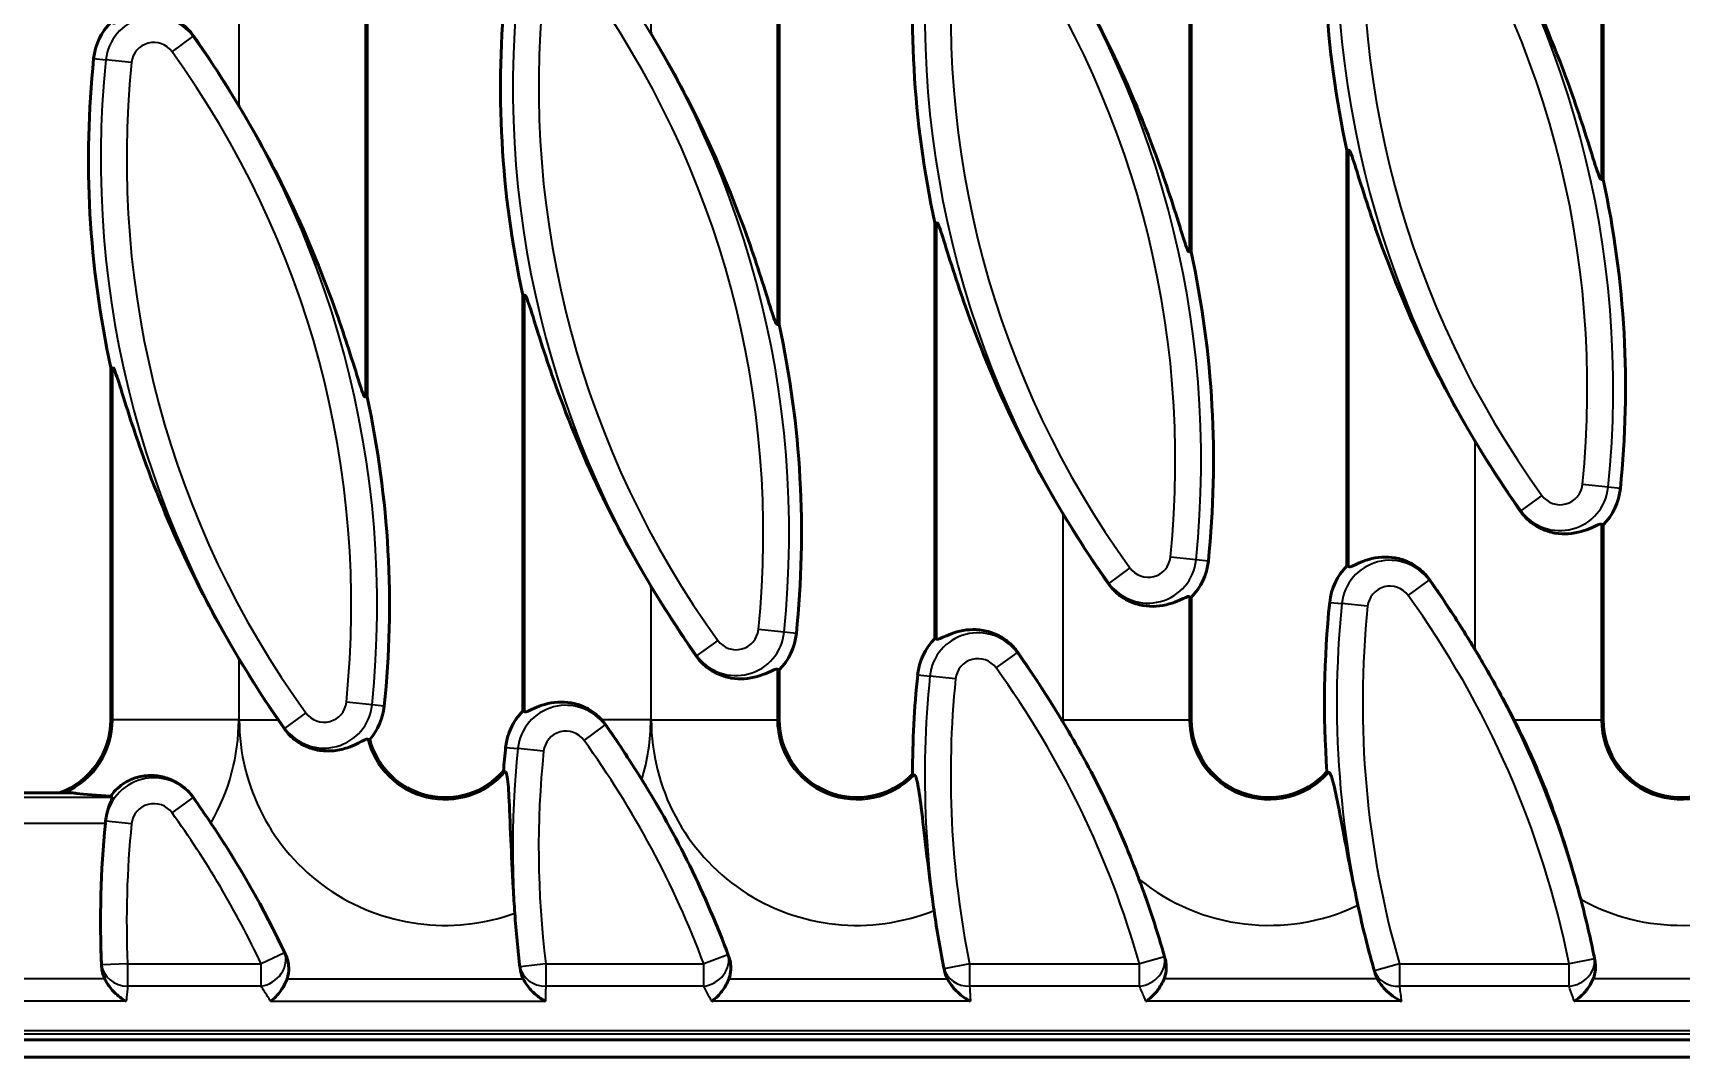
# Model space of a CAD drawing. Header units: millimetres. Extents: x 0 to 1485, y 0 to 1050.
# Drawn here: x 658.2 to 753.5, y 504.8 to 564 of the extents above; entities that cross this region are included whole.
import ezdxf

# ---------------------------------------------------------------- set-up
doc = ezdxf.new("R2010")
doc.units = ezdxf.units.MM
doc.header["$LTSCALE"] = 2.5
doc.layers.add('Sichtbar (ISO)', color=7, linetype='Continuous', lineweight=50)
doc.layers.add('Sichtbar schmal (ISO)', color=7, linetype='Continuous', lineweight=35)

msp = doc.modelspace()

# ---------------------------------------------------------------- linework, layer by layer
at = {"layer": 'Sichtbar (ISO)'}
for p, q in [((748.979, 579.515), (748.979, 555.488)), ((725.17, 575.325), (725.17, 551.297)), ((701.36, 571.134), (701.36, 547.107)), ((677.551, 566.944), (677.551, 542.916)), ((734.17, 557.173), (734.287, 557.185)), ((734.17, 533.145), (734.17, 557.173)), ((748.979, 555.488), (748.862, 555.475)), ((710.36, 552.982), (710.477, 552.995)), ((710.36, 528.955), (710.36, 552.982)), ((725.17, 551.297), (725.053, 551.284)), ((686.551, 548.792), (686.668, 548.804)), ((686.551, 524.764), (686.551, 548.792)), ((701.36, 547.107), (701.243, 547.094)), ((662.741, 544.601), (662.858, 544.614)), ((662.741, 524.259), (662.741, 544.601)), ((677.551, 542.916), (677.434, 542.904)), ((748.979, 535.515), (748.979, 524.259)), ((725.17, 531.325), (725.17, 524.259)), ((701.36, 527.134), (701.36, 524.259)), ((660.475, 520.036), (656.007, 520.036)), ((420.646, 505.759), (919.646, 505.759)), ((1420.146, 504.759), (420.146, 504.759))]:
    msp.add_line(p, q, dxfattribs=at)
for centre, radius, start, end in [((789.698, 569.225), 56.821, 174.12505, 192.24573), ((765.889, 565.034), 56.821, 174.12505, 192.24573), ((742.079, 560.844), 56.821, 174.12505, 192.24573), ((665.228, 562.111), 3.5, 135.28608, 174.12505), ((645.832, 535.054), 56.122, 30.93272, 30.99477), ((718.27, 556.653), 56.821, 174.12505, 192.24573), ((622.022, 530.864), 56.122, 30.93272, 30.99477), ((693.451, 543.435), 56.821, 354.12505, 12.24573), ((669.641, 539.245), 56.821, 354.12505, 12.24573), ((645.832, 535.054), 56.821, 354.12505, 12.24573), ((622.022, 530.864), 56.821, 354.12505, 12.24573), ((789.698, 569.225), 56.122, 210.93272, 210.99477), ((746.492, 537.978), 3.5, 315.28608, 354.12505), ((765.889, 565.034), 56.122, 210.93272, 210.99477), ((722.682, 533.787), 3.5, 315.28608, 354.12505), ((736.657, 530.683), 3.5, 135.28608, 174.12505), ((742.079, 560.844), 56.122, 210.93272, 210.99477), ((789.698, 525.225), 56.821, 174.12505, 184.01128), ((698.873, 529.597), 3.5, 315.28608, 354.12505), ((712.847, 526.492), 3.5, 135.28608, 174.12505), ((718.27, 556.653), 56.122, 210.93272, 210.99477), ((693.451, 499.435), 56.122, 30.93272, 30.99477), ((765.889, 521.034), 56.821, 174.12505, 179.9317), ((675.063, 525.406), 3.5, 318.90105, 354.12505), ((689.038, 522.302), 3.5, 135.28608, 174.12505), ((658.241, 524.259), 4.5, 290.21683, 0), ((705.86, 524.259), 4.5, 180, 315.45553), ((669.641, 495.245), 56.122, 30.93038, 30.99583), ((729.67, 524.259), 4.5, 180, 318.04154), ((753.479, 524.259), 4.5, 180, 325.94175), ((682.051, 524.259), 4.5, 194.85071, 318.71186), ((742.079, 516.844), 56.821, 174.12505, 175.51282), ((645.832, 491.054), 56.122, 20.37612, 32.00197), ((718.27, 512.653), 56.122, 174.2679, 182.70579), ((622.022, 486.864), 56.122, 25.14382, 34.04966), ((669.641, 495.245), 56.122, 15.75182, 20.66164), ((789.698, 525.225), 56.122, 192.02047, 196.10142), ((693.451, 499.435), 56.122, 11.23074, 14.91353), ((742.079, 516.844), 56.122, 183.8509, 187.11826), ((765.889, 521.034), 56.122, 187.98898, 191.57369)]:
    msp.add_arc(centre, radius, start, end, dxfattribs=at)
for points, knots in [([(748.862, 555.475), (748.849, 555.474), (748.831, 555.494), (748.786, 555.577), (748.759, 555.641), (748.669, 555.877), (748.596, 556.095), (748.354, 556.847), (748.147, 557.524), (747.693, 558.93), (747.447, 559.662), (746.498, 562.349), (745.591, 564.594), (743.631, 568.697), (742.62, 570.565), (741.59, 572.284)], [0.001445, 0.001445, 0.001445, 0.001445, 0.046776, 0.046776, 0.093551, 0.093551, 0.187102, 0.187102, 0.417891, 0.417891, 0.64868, 0.64868, 1.339149, 1.339149, 1.926999, 1.926999, 1.926999, 1.926999]), ([(725.053, 551.284), (725.04, 551.283), (725.022, 551.304), (724.977, 551.387), (724.949, 551.451), (724.859, 551.687), (724.787, 551.905), (724.545, 552.657), (724.337, 553.333), (723.884, 554.739), (723.638, 555.472), (722.688, 558.158), (721.782, 560.404), (719.821, 564.506), (718.811, 566.374), (717.781, 568.093)], [0.001445, 0.001445, 0.001445, 0.001445, 0.046776, 0.046776, 0.093551, 0.093551, 0.187102, 0.187102, 0.417891, 0.417891, 0.64868, 0.64868, 1.339149, 1.339149, 1.926999, 1.926999, 1.926999, 1.926999]), ([(667.531, 563.777), (667.39, 563.98), (667.215, 564.174), (666.807, 564.525), (666.569, 564.673), (666.086, 564.903), (665.801, 564.992), (665.254, 565.087), (664.992, 565.094), (664.22, 565.049), (663.749, 564.881), (663.112, 564.6), (662.923, 564.498), (662.858, 564.525)], [3.7738978, 3.7738978, 3.7738978, 3.7738978, 3.8486369, 3.8486369, 3.9329934, 3.9329934, 4.0314686, 4.0314686, 4.1299438, 4.1299438, 4.3729414, 4.3729414, 4.5970062, 4.5970062, 4.5970062, 4.5970062]), ([(701.243, 547.094), (701.23, 547.093), (701.212, 547.113), (701.167, 547.196), (701.14, 547.26), (701.049, 547.496), (700.977, 547.714), (700.735, 548.466), (700.528, 549.143), (700.074, 550.549), (699.828, 551.282), (698.879, 553.968), (697.972, 556.213), (696.012, 560.316), (695.001, 562.184), (693.971, 563.903)], [0.001445, 0.001445, 0.001445, 0.001445, 0.046776, 0.046776, 0.093551, 0.093551, 0.187102, 0.187102, 0.417891, 0.417891, 0.64868, 0.64868, 1.339149, 1.339149, 1.926999, 1.926999, 1.926999, 1.926999]), ([(670.13, 559.764), (669.714, 560.458), (669.288, 561.138), (668.439, 562.447), (667.991, 563.115), (667.531, 563.777)], [5.6696828, 5.6696828, 5.6696828, 5.6696828, 5.9076607, 5.9076607, 6.1399115, 6.1399115, 6.1399115, 6.1399115]), ([(677.434, 542.904), (677.421, 542.902), (677.403, 542.923), (677.358, 543.006), (677.33, 543.07), (677.24, 543.306), (677.168, 543.524), (676.926, 544.276), (676.718, 544.952), (676.265, 546.359), (676.019, 547.091), (675.069, 549.778), (674.163, 552.023), (672.202, 556.125), (671.192, 557.993), (670.161, 559.712)], [0.001445, 0.001445, 0.001445, 0.001445, 0.046776, 0.046776, 0.093551, 0.093551, 0.187102, 0.187102, 0.417891, 0.417891, 0.64868, 0.64868, 1.339149, 1.339149, 1.926999, 1.926999, 1.926999, 1.926999]), ([(734.287, 557.185), (734.3, 557.187), (734.318, 557.166), (734.363, 557.083), (734.39, 557.019), (734.48, 556.783), (734.552, 556.565), (734.795, 555.813), (735.002, 555.136), (735.455, 553.73), (735.702, 552.998), (736.651, 550.311), (737.558, 548.066), (739.518, 543.964), (740.529, 542.096), (741.559, 540.377)], [0.001445, 0.001445, 0.001445, 0.001445, 0.046776, 0.046776, 0.093551, 0.093551, 0.187102, 0.187102, 0.417891, 0.417891, 0.64868, 0.64868, 1.339149, 1.339149, 1.926999, 1.926999, 1.926999, 1.926999]), ([(710.477, 552.995), (710.49, 552.996), (710.508, 552.976), (710.553, 552.892), (710.58, 552.829), (710.671, 552.593), (710.743, 552.375), (710.985, 551.623), (711.193, 550.946), (711.646, 549.54), (711.892, 548.807), (712.842, 546.121), (713.748, 543.876), (715.708, 539.773), (716.719, 537.905), (717.749, 536.186)], [0.001445, 0.001445, 0.001445, 0.001445, 0.046776, 0.046776, 0.093551, 0.093551, 0.187102, 0.187102, 0.417891, 0.417891, 0.64868, 0.64868, 1.339149, 1.339149, 1.926999, 1.926999, 1.926999, 1.926999]), ([(686.668, 548.804), (686.681, 548.806), (686.699, 548.785), (686.744, 548.702), (686.771, 548.638), (686.861, 548.402), (686.933, 548.184), (687.176, 547.432), (687.383, 546.755), (687.836, 545.349), (688.083, 544.617), (689.032, 541.93), (689.939, 539.685), (691.899, 535.583), (692.91, 533.715), (693.94, 531.996)], [0.001445, 0.001445, 0.001445, 0.001445, 0.046776, 0.046776, 0.093551, 0.093551, 0.187102, 0.187102, 0.417891, 0.417891, 0.64868, 0.64868, 1.339149, 1.339149, 1.926999, 1.926999, 1.926999, 1.926999]), ([(662.858, 544.614), (662.871, 544.615), (662.889, 544.595), (662.934, 544.511), (662.961, 544.448), (663.052, 544.212), (663.124, 543.994), (663.366, 543.242), (663.574, 542.565), (664.027, 541.159), (664.273, 540.426), (665.223, 537.74), (666.129, 535.495), (668.089, 531.392), (669.1, 529.524), (670.13, 527.805)], [0.001445, 0.001445, 0.001445, 0.001445, 0.046776, 0.046776, 0.093551, 0.093551, 0.187102, 0.187102, 0.417891, 0.417891, 0.64868, 0.64868, 1.339149, 1.339149, 1.926999, 1.926999, 1.926999, 1.926999]), ([(741.59, 540.325), (742.007, 539.631), (742.432, 538.951), (743.281, 537.642), (743.73, 536.974), (744.189, 536.312)], [5.6696828, 5.6696828, 5.6696828, 5.6696828, 5.9076607, 5.9076607, 6.1399115, 6.1399115, 6.1399115, 6.1399115]), ([(744.189, 536.312), (744.33, 536.109), (744.505, 535.915), (744.914, 535.564), (745.152, 535.416), (745.634, 535.186), (745.919, 535.097), (746.467, 535.002), (746.728, 534.994), (747.5, 535.04), (747.971, 535.208), (748.608, 535.489), (748.797, 535.591), (748.862, 535.564)], [3.7738978, 3.7738978, 3.7738978, 3.7738978, 3.8486369, 3.8486369, 3.9329934, 3.9329934, 4.0314686, 4.0314686, 4.1299438, 4.1299438, 4.3729414, 4.3729414, 4.5970062, 4.5970062, 4.5970062, 4.5970062]), ([(717.781, 536.134), (718.197, 535.441), (718.622, 534.761), (719.471, 533.452), (719.92, 532.783), (720.38, 532.122)], [5.6696828, 5.6696828, 5.6696828, 5.6696828, 5.9076607, 5.9076607, 6.1399115, 6.1399115, 6.1399115, 6.1399115]), ([(738.96, 532.348), (738.818, 532.551), (738.644, 532.746), (738.235, 533.096), (737.997, 533.245), (737.515, 533.475), (737.229, 533.563), (736.682, 533.658), (736.421, 533.666), (735.649, 533.621), (735.178, 533.453), (734.54, 533.171), (734.352, 533.069), (734.287, 533.097)], [3.7738978, 3.7738978, 3.7738978, 3.7738978, 3.8486369, 3.8486369, 3.9329934, 3.9329934, 4.0314686, 4.0314686, 4.1299438, 4.1299438, 4.3729414, 4.3729414, 4.5970062, 4.5970062, 4.5970062, 4.5970062]), ([(693.971, 531.944), (694.387, 531.25), (694.813, 530.57), (695.662, 529.261), (696.111, 528.593), (696.57, 527.931)], [5.6696828, 5.6696828, 5.6696828, 5.6696828, 5.9076607, 5.9076607, 6.1399115, 6.1399115, 6.1399115, 6.1399115]), ([(720.38, 532.122), (720.521, 531.918), (720.696, 531.724), (721.104, 531.374), (721.342, 531.225), (721.825, 530.995), (722.11, 530.907), (722.657, 530.812), (722.918, 530.804), (723.69, 530.849), (724.162, 531.017), (724.799, 531.298), (724.987, 531.401), (725.053, 531.373)], [3.7738978, 3.7738978, 3.7738978, 3.7738978, 3.8486369, 3.8486369, 3.9329934, 3.9329934, 4.0314686, 4.0314686, 4.1299438, 4.1299438, 4.3729414, 4.3729414, 4.5970062, 4.5970062, 4.5970062, 4.5970062]), ([(741.559, 528.336), (740.882, 529.463), (740.183, 530.551), (739.313, 531.837), (739.138, 532.092), (738.96, 532.348)], [1.5311168, 1.5311168, 1.5311168, 1.5311168, 1.911009, 1.911009, 2.0033074, 2.0033074, 2.0033074, 2.0033074]), ([(715.15, 528.158), (715.009, 528.361), (714.834, 528.555), (714.426, 528.906), (714.188, 529.054), (713.705, 529.284), (713.42, 529.373), (712.873, 529.468), (712.611, 529.475), (711.839, 529.43), (711.368, 529.262), (710.731, 528.981), (710.542, 528.879), (710.477, 528.906)], [3.7738978, 3.7738978, 3.7738978, 3.7738978, 3.8486369, 3.8486369, 3.9329934, 3.9329934, 4.0314686, 4.0314686, 4.1299438, 4.1299438, 4.3729414, 4.3729414, 4.5970062, 4.5970062, 4.5970062, 4.5970062]), ([(670.161, 527.753), (670.578, 527.06), (671.003, 526.38), (671.743, 525.239), (672.069, 524.749), (672.404, 524.259)], [5.6696828, 5.6696828, 5.6696828, 5.6696828, 5.9076607, 5.9076607, 6.0793916, 6.0793916, 6.0793916, 6.0793916]), ([(696.57, 527.931), (696.711, 527.728), (696.886, 527.534), (697.295, 527.183), (697.532, 527.035), (698.015, 526.805), (698.3, 526.716), (698.847, 526.621), (699.109, 526.614), (699.881, 526.659), (700.352, 526.827), (700.989, 527.108), (701.178, 527.21), (701.243, 527.183)], [3.7738978, 3.7738978, 3.7738978, 3.7738978, 3.8486369, 3.8486369, 3.9329934, 3.9329934, 4.0314686, 4.0314686, 4.1299438, 4.1299438, 4.3729414, 4.3729414, 4.5970062, 4.5970062, 4.5970062, 4.5970062]), ([(743.818, 524.259), (743.264, 525.348), (742.677, 526.424), (741.911, 527.744), (741.751, 528.015), (741.59, 528.284)], [1.0842167, 1.0842167, 1.0842167, 1.0842167, 1.4316707, 1.4316707, 1.5221303, 1.5221303, 1.5221303, 1.5221303]), ([(691.11, 524.259), (691.023, 524.355), (690.93, 524.446), (690.616, 524.715), (690.378, 524.864), (689.896, 525.094), (689.61, 525.182), (689.063, 525.277), (688.802, 525.285), (688.03, 525.24), (687.559, 525.072), (686.921, 524.79), (686.733, 524.688), (686.668, 524.716)], [3.8106928, 3.8106928, 3.8106928, 3.8106928, 3.8486369, 3.8486369, 3.9329934, 3.9329934, 4.0314686, 4.0314686, 4.1299438, 4.1299438, 4.3729414, 4.3729414, 4.5970062, 4.5970062, 4.5970062, 4.5970062]), ([(722.153, 515.047), (722.117, 515.143), (722.08, 515.239), (721.524, 516.694), (720.943, 518.102), (719.328, 521.426), (718.561, 522.791), (717.782, 524.091)], [-0.9498672, -0.9498672, -0.9498672, -0.9498672, -0.9185656, -0.9185656, -0.4682444, -0.4682444, -0.0143971, -0.0143971, -0.0143971, -0.0143971]), ([(747.682, 513.879), (747.51, 514.524), (747.337, 515.141), (746.759, 517.116), (746.332, 518.425), (745.063, 521.757), (744.398, 523.117), (743.818, 524.259)], [-0.7613779, -0.7613779, -0.7613779, -0.7613779, -0.6525751, -0.6525751, -0.3882603, -0.3882603, 0, 0, 0, 0]), ([(672.761, 523.741), (672.815, 523.664), (672.872, 523.59), (673.133, 523.282), (673.366, 523.083), (673.949, 522.717), (674.313, 522.577), (675.024, 522.443), (675.341, 522.438), (675.926, 522.498), (676.187, 522.563), (676.831, 522.781), (677.138, 522.963), (677.451, 523.119), (677.528, 523.147), (677.572, 523.136)], [-0.9349349, -0.9349349, -0.9349349, -0.9349349, -0.9015215, -0.9015215, -0.7902904, -0.7902904, -0.6447156, -0.6447156, -0.5145224, -0.5145224, -0.3815756, -0.3815756, -0.1374952, -0.1374952, 0, 0, 0, 0]), ([(667.51, 519.761), (667.308, 520.05), (667.061, 520.294), (666.54, 520.659), (666.281, 520.786), (665.759, 520.962), (665.498, 521.01), (664.946, 521.045), (664.65, 521.019), (664.081, 520.883), (663.811, 520.772), (663.415, 520.533), (663.266, 520.423), (662.996, 520.169), (662.881, 520.037), (662.766, 519.873), (662.752, 519.854), (662.739, 519.834)], [-1.0908532, -1.0908532, -1.0908532, -1.0908532, -0.9434104, -0.9434104, -0.8142502, -0.8142502, -0.6890965, -0.6890965, -0.544439, -0.544439, -0.3969393, -0.3969393, -0.3058058, -0.3058058, -0.2216491, -0.2216491, -0.2106276, -0.2106276, -0.2106276, -0.2106276]), ([(685.545, 521.242), (685.56, 521.236), (685.573, 521.22), (685.602, 521.162), (685.617, 521.113), (685.686, 520.791), (685.72, 520.304), (685.782, 519.166), (685.814, 518.323), (685.894, 516.444), (685.938, 515.502), (686.022, 514.042), (686.052, 513.558), (686.084, 513.075)], [-1.334604, -1.334604, -1.334604, -1.334604, -1.283403, -1.283403, -1.216084, -1.216084, -0.941622, -0.941622, -0.589756, -0.589756, -0.290373, -0.290373, -0.144289, -0.144289, -0.144289, -0.144289]), ([(709.184, 521.055), (709.207, 521.045), (709.229, 521.016), (709.285, 520.895), (709.317, 520.782), (709.421, 520.299), (709.493, 519.782), (709.657, 518.476), (709.752, 517.633), (709.968, 515.829), (710.087, 514.881), (710.249, 513.684), (710.28, 513.459), (710.312, 513.235)], [-1.351817, -1.351817, -1.351817, -1.351817, -1.273004, -1.273004, -1.158051, -1.158051, -0.893248, -0.893248, -0.584214, -0.584214, -0.289153, -0.289153, -0.220892, -0.220892, -0.220892, -0.220892]), ([(733.136, 521.209), (733.15, 521.205), (733.164, 521.193), (733.194, 521.155), (733.211, 521.127), (733.285, 520.97), (733.347, 520.763), (733.514, 520.083), (733.63, 519.505), (733.909, 518.058), (734.07, 517.192), (734.423, 515.388), (734.609, 514.466), (734.807, 513.537)], [-1.455921, -1.455921, -1.455921, -1.455921, -1.406192, -1.406192, -1.3509, -1.3509, -1.166398, -1.166398, -0.88306, -0.88306, -0.580454, -0.580454, -0.295552, -0.295552, -0.295552, -0.295552]), ([(662.739, 519.834), (661.99, 519.878), (661.233, 519.936), (660.664, 520.006), (660.559, 520.021), (660.475, 520.036)], [1.7892178, 1.7892178, 1.7892178, 1.7892178, 2.0838226, 2.0838226, 2.1505199, 2.1505199, 2.1505199, 2.1505199]), ([(662.442, 518.398), (662.456, 518.541), (662.479, 518.685), (662.55, 519.002), (662.603, 519.166), (662.699, 519.426), (662.749, 519.542), (662.81, 519.699), (662.823, 519.744), (662.812, 519.755)], [0.2356956, 0.2356956, 0.2356956, 0.2356956, 0.2777609, 0.2777609, 0.3342702, 0.3342702, 0.3896624, 0.3896624, 0.4425521, 0.4425521, 0.4425521, 0.4425521]), ([(672.826, 510.71), (672.94, 510.466), (673.009, 510.202), (673.03, 509.713), (673.001, 509.492), (672.925, 509.285), (672.925, 509.285), (672.925, 509.284)], [0, 0, 0, 0, 0.0806058, 0.0806058, 0.1469652, 0.1469652, 0.1471338, 0.1471338, 0.1471338, 0.1471338]), ([(698.441, 510.595), (698.533, 510.349), (698.578, 510.085), (698.561, 509.639), (698.525, 509.456), (698.459, 509.284)], [0, 0, 0, 0, 0.0787906, 0.0787906, 0.1344124, 0.1344124, 0.1344124, 0.1344124]), ([(723.655, 510.48), (723.725, 510.232), (723.749, 509.97), (723.7, 509.567), (723.663, 509.422), (723.608, 509.284)], [0, 0, 0, 0, 0.0774176, 0.0774176, 0.1222544, 0.1222544, 0.1222544, 0.1222544]), ([(662.388, 509.284), (662.386, 509.288), (662.385, 509.291), (662.279, 509.516), (662.222, 509.759), (662.211, 510.004)], [0.16351239, 0.16351239, 0.16351239, 0.16351239, 0.16465062, 0.16465062, 0.23787914, 0.23787914, 0.23787914, 0.23787914]), ([(686.57, 509.284), (686.565, 509.294), (686.561, 509.303), (686.471, 509.494), (686.415, 509.69), (686.39, 509.889)], [0.16446665, 0.16446665, 0.16446665, 0.16446665, 0.16762712, 0.16762712, 0.22766396, 0.22766396, 0.22766396, 0.22766396]), ([(748.497, 510.366), (748.547, 510.116), (748.55, 509.857), (748.477, 509.497), (748.444, 509.388), (748.4, 509.284)], [0, 0, 0, 0, 0.0763778, 0.0763778, 0.1104961, 0.1104961, 0.1104961, 0.1104961]), ([(663.626, 507.985), (663.625, 507.986), (663.623, 507.987), (663.387, 508.111), (663.151, 508.288), (662.783, 508.665), (662.64, 508.845), (662.471, 509.121), (662.427, 509.202), (662.388, 509.284)], [-0.0007409, -0.0007409, -0.0007409, -0.0007409, 0, 0, 0.1015583, 0.1015583, 0.1727083, 0.1727083, 0.2004343, 0.2004343, 0.2004343, 0.2004343]), ([(672.925, 509.284), (672.902, 509.223), (672.877, 509.162), (672.765, 508.909), (672.661, 508.729), (672.459, 508.447), (672.366, 508.337), (672.173, 508.141), (672.072, 508.056), (671.97, 507.987), (671.969, 507.986), (671.968, 507.985)], [0.1300908, 0.1300908, 0.1300908, 0.1300908, 0.1498148, 0.1498148, 0.2134987, 0.2134987, 0.2628328, 0.2628328, 0.3132653, 0.3132653, 0.313938, 0.313938, 0.313938, 0.313938]), ([(687.857, 507.985), (687.855, 507.986), (687.853, 507.987), (687.654, 508.088), (687.455, 508.223), (687.093, 508.542), (686.924, 508.726), (686.702, 509.043), (686.631, 509.161), (686.57, 509.284)], [-0.0007643, -0.0007643, -0.0007643, -0.0007643, 0, 0, 0.0839687, 0.0839687, 0.1618309, 0.1618309, 0.2033468, 0.2033468, 0.2033468, 0.2033468]), ([(698.459, 509.284), (698.424, 509.193), (698.384, 509.103), (698.24, 508.82), (698.122, 508.64), (697.827, 508.275), (697.642, 508.107), (697.457, 507.987), (697.456, 507.986), (697.454, 507.985)], [0.119735, 0.119735, 0.119735, 0.119735, 0.1491524, 0.1491524, 0.2160004, 0.2160004, 0.305117, 0.305117, 0.3057984, 0.3057984, 0.3057984, 0.3057984]), ([(712.418, 507.985), (712.416, 507.986), (712.414, 507.987), (712.228, 508.077), (712.043, 508.195), (711.698, 508.473), (711.535, 508.633), (711.273, 508.958), (711.166, 509.116), (711.08, 509.284)], [-0.0007797, -0.0007797, -0.0007797, -0.0007797, 0, 0, 0.0767823, 0.0767823, 0.1493241, 0.1493241, 0.2065298, 0.2065298, 0.2065298, 0.2065298]), ([(723.608, 509.284), (723.558, 509.16), (723.499, 509.04), (723.317, 508.725), (723.183, 508.545), (722.888, 508.225), (722.724, 508.089), (722.56, 507.987), (722.559, 507.986), (722.557, 507.985)], [0.109622, 0.109622, 0.109622, 0.109622, 0.1498493, 0.1498493, 0.2206198, 0.2206198, 0.2974342, 0.2974342, 0.2981259, 0.2981259, 0.2981259, 0.2981259]), ([(737.323, 507.985), (737.321, 507.986), (737.319, 507.987), (737.15, 508.066), (736.98, 508.167), (736.661, 508.401), (736.507, 508.535), (736.221, 508.84), (736.086, 509.014), (735.96, 509.23), (735.945, 509.257), (735.931, 509.284)], [-0.0007968, -0.0007968, -0.0007968, -0.0007968, 0, 0, 0.0688061, 0.0688061, 0.1345371, 0.1345371, 0.2007554, 0.2007554, 0.2100856, 0.2100856, 0.2100856, 0.2100856]), ([(748.4, 509.284), (748.334, 509.126), (748.252, 508.975), (748.042, 508.651), (747.906, 508.487), (747.618, 508.2), (747.463, 508.079), (747.308, 507.987), (747.306, 507.986), (747.304, 507.985)], [0.0996969, 0.0996969, 0.0996969, 0.0996969, 0.151074, 0.151074, 0.2189604, 0.2189604, 0.2899759, 0.2899759, 0.2906776, 0.2906776, 0.2906776, 0.2906776])]:
    msp.add_open_spline(points, degree=3, knots=knots, dxfattribs=at)
for points, degree in [([(748.862, 535.564), (748.92, 535.539), (748.979, 535.515)], 2), ([(734.287, 533.097), (734.229, 533.121), (734.17, 533.145)], 2), ([(725.053, 531.373), (725.111, 531.349), (725.17, 531.325)], 2), ([(710.477, 528.906), (710.419, 528.93), (710.36, 528.955)], 2), ([(717.681, 524.259), (716.858, 525.623), (715.999, 526.936), (715.15, 528.158)], 3), ([(701.243, 527.183), (701.301, 527.158), (701.36, 527.134)], 2), ([(686.668, 524.716), (686.61, 524.74), (686.551, 524.764)], 2), ([(672.404, 524.259), (672.522, 524.085), (672.641, 523.913), (672.761, 523.741)], 3), ([(691.34, 523.967), (691.27, 524.069), (691.192, 524.167), (691.11, 524.259)], 3), ([(693.424, 520.796), (692.686, 521.977), (691.969, 523.061), (691.34, 523.967)], 3), ([(717.749, 524.146), (717.726, 524.184), (717.703, 524.222), (717.681, 524.259)], 3), ([(677.572, 523.136), (677.615, 523.126), (677.658, 523.115), (677.701, 523.105)], 3), ([(685.432, 521.289), (685.47, 521.273), (685.508, 521.258), (685.545, 521.242)], 3), ([(709.067, 521.102), (709.106, 521.086), (709.145, 521.07), (709.184, 521.055)], 3), ([(733.016, 521.25), (733.056, 521.236), (733.096, 521.223), (733.136, 521.209)], 3), ([(668.522, 518.287), (668.186, 518.783), (667.848, 519.276), (667.51, 519.761)], 3), ([(662.429, 518.259), (662.433, 518.305), (662.438, 518.351), (662.442, 518.398)], 3), ([(711.08, 509.284), (711.001, 509.439), (710.943, 509.604), (710.908, 509.775)], 3), ([(735.931, 509.284), (735.867, 509.404), (735.816, 509.53), (735.778, 509.66)], 3)]:
    msp.add_open_spline(points, degree=degree, dxfattribs=at)
msp.add_rational_spline([(662.812, 519.755), (662.776, 519.794), (662.739, 519.834)], [1, 1.00010136487, 1.00000788955], degree=2, dxfattribs=at)
at = {"layer": 'Sichtbar schmal (ISO)'}
for p, q in [((748.862, 579.564), (748.862, 555.475)), ((693.971, 563.903), (693.971, 575.944)), ((725.053, 575.373), (725.053, 551.284)), ((670.13, 571.805), (670.13, 559.764)), ((670.161, 559.712), (670.161, 571.753)), ((701.243, 571.183), (701.243, 547.094)), ((677.434, 566.992), (677.434, 542.904)), ((666.277, 562.87), (667.488, 563.746)), ((667.531, 563.777), (667.488, 563.746)), ((661.747, 562.47), (662.454, 562.397)), ((663.941, 562.244), (662.454, 562.397)), ((734.287, 533.097), (734.287, 557.185)), ((710.477, 528.906), (710.477, 552.995)), ((686.668, 524.716), (686.668, 548.804)), ((662.858, 524.259), (662.858, 544.614)), ((741.559, 540.377), (741.559, 528.336)), ((741.59, 528.284), (741.59, 540.325)), ((745.443, 537.219), (744.232, 536.343)), ((749.266, 537.692), (747.78, 537.845)), ((749.974, 537.619), (749.266, 537.692)), ((744.189, 536.312), (744.232, 536.343)), ((717.749, 536.186), (717.749, 524.259)), ((717.781, 524.259), (717.781, 536.134)), ((748.862, 535.564), (748.862, 524.259)), ((725.456, 533.502), (723.97, 533.655)), ((726.164, 533.429), (725.456, 533.502)), ((721.634, 533.029), (720.423, 532.153)), ((693.94, 531.996), (693.94, 524.259)), ((693.971, 524.259), (693.971, 531.944)), ((720.38, 532.122), (720.423, 532.153)), ((737.706, 531.441), (738.916, 532.317)), ((738.96, 532.348), (738.916, 532.317)), ((725.053, 531.373), (725.053, 524.259)), ((733.175, 531.041), (733.883, 530.968)), ((735.369, 530.815), (733.883, 530.968)), ((697.824, 528.838), (696.613, 527.962)), ((701.647, 529.311), (700.16, 529.464)), ((702.355, 529.238), (701.647, 529.311)), ((670.13, 527.805), (670.13, 524.259)), ((670.161, 524.259), (670.161, 527.753)), ((696.57, 527.931), (696.613, 527.962)), ((713.896, 527.251), (715.107, 528.126)), ((715.15, 528.158), (715.107, 528.126)), ((701.243, 527.183), (701.243, 524.259)), ((709.366, 526.851), (710.073, 526.778)), ((711.56, 526.625), (710.073, 526.778)), ((677.837, 525.121), (676.351, 525.274)), ((678.545, 525.048), (677.837, 525.121)), ((662.858, 524.259), (662.741, 524.259)), ((670.13, 524.259), (662.858, 524.259)), ((670.161, 524.259), (672.404, 524.259)), ((674.015, 524.648), (672.804, 523.772)), ((690.087, 523.06), (691.297, 523.936)), ((693.94, 524.259), (691.11, 524.259)), ((691.34, 523.967), (691.297, 523.936)), ((693.971, 524.259), (701.243, 524.259)), ((701.243, 524.259), (701.36, 524.259)), ((717.749, 524.259), (717.681, 524.259)), ((717.781, 524.259), (725.053, 524.259)), ((725.053, 524.259), (725.17, 524.259)), ((743.818, 524.259), (748.862, 524.259)), ((748.862, 524.259), (748.979, 524.259)), ((672.761, 523.741), (672.804, 523.772)), ((685.556, 522.66), (686.264, 522.587)), ((687.75, 522.434), (686.264, 522.587)), ((662.812, 519.755), (653.786, 519.755)), ((666.277, 518.87), (667.488, 519.746)), ((667.51, 519.761), (667.488, 519.746)), ((662.429, 518.259), (651.254, 518.259)), ((662.442, 518.398), (662.454, 518.397)), ((663.941, 518.244), (662.454, 518.397)), ((672.777, 510.787), (671.425, 510.15)), ((698.4, 510.673), (697, 510.15)), ((723.621, 510.558), (722.184, 510.15)), ((663.711, 510.15), (662.219, 510.082)), ((663.711, 510.15), (671.425, 510.15)), ((663.711, 510.15), (663.711, 508.851)), ((671.425, 508.851), (671.425, 510.15)), ((687.875, 510.15), (686.392, 509.967)), ((687.875, 510.15), (697, 510.15)), ((687.875, 510.15), (687.875, 508.851)), ((697, 508.851), (697, 510.15)), ((712.368, 510.15), (710.904, 509.852)), ((712.368, 510.15), (722.184, 510.15)), ((712.368, 510.15), (712.368, 508.851)), ((722.184, 508.851), (722.184, 510.15)), ((737.204, 510.15), (735.768, 509.738)), ((737.204, 510.15), (747.005, 510.15)), ((737.204, 510.15), (737.204, 508.851)), ((748.47, 510.443), (747.005, 510.15)), ((747.005, 508.851), (747.005, 510.15)), ((662.388, 509.284), (582.573, 509.284)), ((671.425, 508.851), (663.711, 508.851)), ((672.925, 509.284), (686.57, 509.284)), ((697, 508.851), (687.875, 508.851)), ((698.459, 509.284), (711.08, 509.284)), ((722.184, 508.851), (712.368, 508.851)), ((735.931, 509.284), (723.608, 509.284)), ((747.005, 508.851), (737.204, 508.851)), ((761.143, 509.284), (748.4, 509.284)), ((663.626, 507.985), (581.319, 507.985)), ((671.968, 507.985), (687.857, 507.985)), ((712.418, 507.985), (697.454, 507.985)), ((737.323, 507.985), (722.557, 507.985)), ((762.596, 507.985), (747.304, 507.985)), ((919.646, 506.275), (420.646, 506.275)), ((919.646, 506.08), (420.646, 506.08))]:
    msp.add_line(p, q, dxfattribs=at)
for centre, radius, start, end in [((693.451, 543.435), 56.11, 354.12505, 35.87495), ((693.451, 543.435), 54.616, 354.12505, 35.87495), ((789.698, 569.225), 56.11, 174.12505, 215.87495), ((789.698, 569.225), 54.616, 174.12505, 215.87495), ((669.641, 539.245), 56.11, 354.12505, 35.87495), ((765.889, 565.034), 56.11, 174.12505, 215.87495), ((765.889, 565.034), 54.616, 174.12505, 215.87495), ((669.641, 539.245), 54.616, 354.12505, 35.87495), ((645.832, 535.054), 56.11, 354.12505, 35.87495), ((645.832, 535.054), 54.616, 354.12505, 35.87495), ((742.079, 560.844), 56.11, 174.12505, 215.87495), ((742.079, 560.844), 54.616, 174.12505, 215.87495), ((665.228, 562.111), 2.789, 35.87495, 174.12505), ((665.228, 562.111), 1.294, 35.87495, 174.12505), ((622.022, 530.864), 54.616, 354.12505, 35.87495), ((622.022, 530.864), 56.11, 354.12505, 35.87495), ((718.27, 556.653), 56.11, 174.12505, 215.87495), ((718.27, 556.653), 54.616, 174.12505, 215.87495), ((746.492, 537.978), 2.789, 215.87495, 354.12505), ((746.492, 537.978), 1.294, 215.87495, 354.12505), ((722.682, 533.787), 2.789, 215.87495, 354.12505), ((722.682, 533.787), 1.294, 215.87495, 354.12505), ((736.657, 530.683), 2.789, 35.87495, 174.12505), ((736.657, 530.683), 1.294, 35.87495, 174.12505), ((693.451, 499.435), 54.616, 11.31386, 35.87495), ((693.451, 499.435), 56.11, 11.31386, 35.87495), ((789.698, 525.225), 56.11, 174.12505, 196.02249), ((789.698, 525.225), 54.616, 174.12505, 196.02249), ((698.873, 529.597), 2.789, 215.87495, 354.12505), ((698.873, 529.597), 1.294, 215.87495, 354.12505), ((712.847, 526.492), 2.789, 35.87495, 174.12505), ((712.847, 526.492), 1.294, 35.87495, 174.12505), ((669.641, 495.245), 56.11, 15.8375, 35.87495), ((765.889, 521.034), 56.11, 174.12505, 191.49534), ((669.641, 495.245), 54.616, 15.8375, 35.87495), ((765.889, 521.034), 54.616, 174.12505, 191.49534), ((675.063, 525.406), 2.789, 215.87495, 354.12505), ((675.063, 525.406), 1.294, 215.87495, 354.12505), ((689.038, 522.302), 2.789, 35.87495, 174.12505), ((658.241, 524.259), 4.617, 293.84672, 0), ((658.241, 524.259), 11.889, 329.84906, 0), ((682.051, 524.259), 11.889, 180, 289.83309), ((645.832, 491.054), 56.11, 20.46507, 35.87495), ((682.051, 524.259), 11.889, 343.06698, 0), ((705.86, 524.259), 11.889, 180, 291.98945), ((705.86, 524.259), 4.617, 180, 316.05225), ((705.86, 524.259), 11.889, 359.45751, 0), ((729.67, 524.259), 11.889, 180, 180.80744), ((729.67, 524.259), 4.617, 180, 318.66052), ((753.479, 524.259), 4.617, 180, 326.49946), ((682.051, 524.259), 4.617, 194.0682, 319.19752), ((689.038, 522.302), 1.294, 35.87495, 174.12505), ((645.832, 491.054), 54.616, 20.46507, 35.87495), ((742.079, 516.844), 56.11, 174.12505, 187.03997), ((742.079, 516.844), 54.616, 174.12505, 187.03997), ((665.228, 518.111), 2.789, 35.87495, 174.12505), ((665.228, 518.111), 1.294, 35.87495, 174.12505), ((622.022, 486.864), 56.11, 25.23695, 35.87495), ((718.27, 512.653), 56.11, 174.12505, 182.62709), ((718.27, 512.653), 54.616, 174.12505, 182.62709), ((622.022, 486.864), 54.616, 25.23695, 35.87495), ((729.67, 524.259), 11.889, 230.78458, 295.6026), ((753.479, 524.259), 11.889, 240.81514, 300.63081)]:
    msp.add_arc(centre, radius, start, end, dxfattribs=at)
for centre, major_axis, ratio, start_param, end_param in [((671.425, 510.15), (1.264, 0.808), 0.824958, 4.227339, 6.128363), ((697, 510.15), (1.323, 0.708), 0.836617, 4.291587, 6.123401), ((722.184, 510.15), (1.372, 0.605), 0.845693, 4.355273, 6.119136), ((663.711, 510.15), (-1.492, 0.158), 0.864816, 0.17447, 1.662049), ((687.875, 510.15), (-1.499, 0.044), 0.865933, 0.17515, 1.59607), ((712.368, 510.15), (-1.498, -0.073), 0.865768, 0.175049, 1.528632), ((737.204, 510.15), (-1.488, -0.193), 0.864215, 0.174108, 1.459335), ((747.005, 510.15), (1.414, 0.501), 0.852726, 4.418746, 6.115551)]:
    msp.add_ellipse(centre, major_axis=major_axis, ratio=ratio, start_param=start_param, end_param=end_param, dxfattribs=at)
for points in [[(672.777, 510.787), (672.793, 510.761), (672.809, 510.735), (672.826, 510.71)], [(698.4, 510.673), (698.414, 510.647), (698.428, 510.621), (698.441, 510.595)], [(723.621, 510.558), (723.632, 510.532), (723.644, 510.506), (723.655, 510.48)], [(662.211, 510.004), (662.213, 510.03), (662.216, 510.056), (662.219, 510.082)], [(748.47, 510.443), (748.479, 510.417), (748.488, 510.392), (748.497, 510.366)]]:
    msp.add_open_spline(points, degree=3, dxfattribs=at)
for points, knots in [([(686.39, 509.889), (686.391, 509.91), (686.391, 509.931), (686.392, 509.957), (686.392, 509.962), (686.392, 509.967)], [-1.54264704, -1.54264704, -1.54264704, -1.54264704, -1.541546943, -1.541546943, -1.541270649, -1.541270649, -1.541270649, -1.541270649]), ([(710.908, 509.775), (710.907, 509.793), (710.906, 509.811), (710.905, 509.837), (710.905, 509.845), (710.904, 509.852)], [1.520141986, 1.520141986, 1.520141986, 1.520141986, 1.521118801, 1.521118801, 1.521536039, 1.521536039, 1.521536039, 1.521536039]), ([(735.778, 509.66), (735.776, 509.676), (735.774, 509.691), (735.771, 509.717), (735.769, 509.727), (735.768, 509.738)], [1.439093146, 1.439093146, 1.439093146, 1.439093146, 1.439936335, 1.439936335, 1.440514531, 1.440514531, 1.440514531, 1.440514531]), ([(663.711, 508.851), (663.689, 508.64), (663.668, 508.43), (663.648, 508.219), (663.641, 508.141), (663.633, 508.063), (663.626, 507.985)], [1.46415546, 1.46415546, 1.46415546, 1.46415546, 1.47560463, 1.47560463, 1.47560463, 1.47983301, 1.47983301, 1.47983301, 1.47983301]), ([(671.968, 507.985), (671.913, 508.074), (671.858, 508.163), (671.803, 508.251), (671.678, 508.452), (671.552, 508.652), (671.425, 508.851)], [-1.01422998, -1.01422998, -1.01422998, -1.01422998, -1.0089516, -1.0089516, -1.0089516, -0.99699765, -0.99699765, -0.99699765, -0.99699765]), ([(687.875, 508.851), (687.875, 508.846), (687.875, 508.841), (687.866, 508.552), (687.86, 508.269), (687.857, 507.985)], [1.54127065, 1.54127065, 1.54127065, 1.54127065, 1.54154694, 1.54154694, 1.55706026, 1.55706026, 1.55706026, 1.55706026]), ([(697.454, 507.985), (697.41, 508.072), (697.365, 508.158), (697.32, 508.244), (697.215, 508.447), (697.108, 508.649), (697, 508.851)], [-1.09140289, -1.09140289, -1.09140289, -1.09140289, -1.08643687, -1.08643687, -1.08643687, -1.07474774, -1.07474774, -1.07474774, -1.07474774]), ([(712.368, 508.851), (712.369, 508.844), (712.369, 508.836), (712.383, 508.547), (712.399, 508.266), (712.418, 507.985)], [-1.52153604, -1.52153604, -1.52153604, -1.52153604, -1.5211188, -1.5211188, -1.50553464, -1.50553464, -1.50553464, -1.50553464]), ([(722.557, 507.985), (722.522, 508.069), (722.486, 508.154), (722.45, 508.238), (722.362, 508.443), (722.274, 508.647), (722.184, 508.851)], [-1.16721832, -1.16721832, -1.16721832, -1.16721832, -1.16248831, -1.16248831, -1.16248831, -1.1509844, -1.1509844, -1.1509844, -1.1509844]), ([(737.204, 508.851), (737.205, 508.841), (737.207, 508.831), (737.244, 508.542), (737.283, 508.263), (737.323, 507.985)], [-1.44051453, -1.44051453, -1.44051453, -1.44051453, -1.43993634, -1.43993634, -1.4241893, -1.4241893, -1.4241893, -1.4241893]), ([(747.304, 507.985), (747.277, 508.068), (747.249, 508.15), (747.22, 508.233), (747.15, 508.439), (747.078, 508.645), (747.005, 508.851)], [-1.24228514, -1.24228514, -1.24228514, -1.24228514, -1.23773508, -1.23773508, -1.23773508, -1.22634584, -1.22634584, -1.22634584, -1.22634584])]:
    msp.add_open_spline(points, degree=3, knots=knots, dxfattribs=at)

doc.saveas('drawing.dxf')
